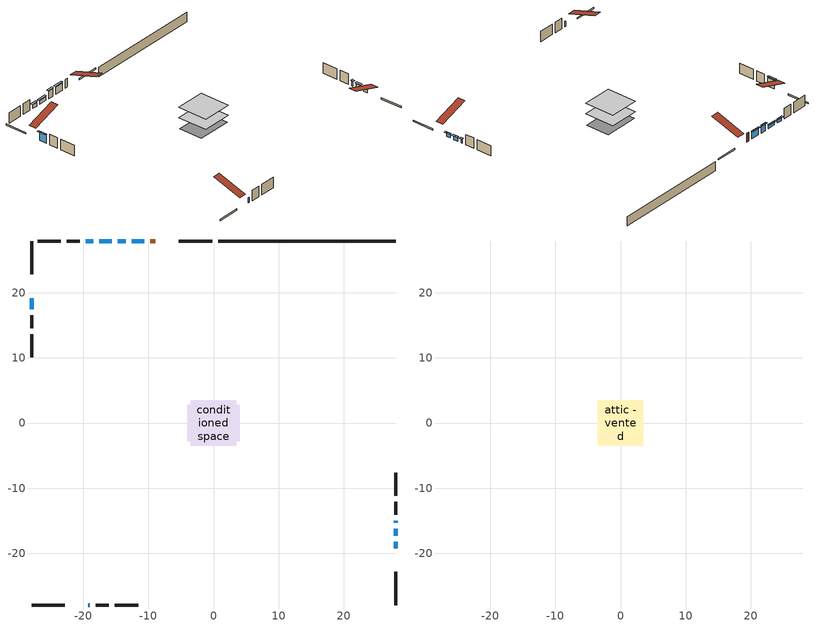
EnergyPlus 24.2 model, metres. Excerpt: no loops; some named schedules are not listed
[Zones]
conditioned space
 floor adiabatic (AdiabaticFloorConstruction): -3.48,-3.48 -3.48,3.48 3.48,3.48 3.48,-3.48 z0.82
 floor foundation (Slab1 construction): -4.01,-2.79 -4.01,2.79 4.01,2.79 4.01,-2.79 z-1.31
 wall outside (RimJoist1 construction): -0.23,27.93 -5.33,27.93 / -27.93,-27.93 -22.82,-27.93 / -27.93,27.93 -27.93,22.82 / 27.93,-27.93 27.93,-22.82 z0.82:1.12
 wall outside (AdiabaticWallConstruction 1): -8.98,27.93 -9.7,27.93 z0.82:2.85
 wall outside (AdiabaticWallConstruction): -19.18,-27.93 -18.98,-27.93 z0.82:2.04; 27.93,-19.18 27.93,-18.21 / 27.93,-17.29 27.93,-16.22 z0.82:1.74; 27.93,-15.29 27.93,-15.04 z0.82:1.84; -10.62,27.93 -12.55,27.93 / -13.48,27.93 -14.7,27.93 z0.82:2.5; -15.63,27.93 -17.56,27.93 z0.82:1.63; -18.49,27.93 -19.61,27.93 z0.82:1.64; -27.93,19.18 -27.93,17.48 z0.82:2.8
 wall outside (Wall1 construction): -20.54,27.93 -22.54,27.93 / -18.05,-27.93 -16.05,-27.93 / -27.93,16.55 -27.93,14.55 / 27.93,-14.11 27.93,-12.11 z0.82:3.26
 wall outside (Wall2 construction): -23.47,27.93 -27,27.93 / -15.12,-27.93 -11.58,-27.93 / -27.93,13.62 -27.93,10.09 / 27.93,-11.18 27.93,-7.64 z0.82:3.26
 wall foundation (FoundationWall1 construction): 27.93,27.93 0.7,27.93 z-1.31:0.82
 window (WindowConstruction 8): -19.18,-27.93 -18.98,-27.93 z0.82:2.04
 window (WindowConstruction): 27.93,-19.18 27.93,-18.22 z0.82:1.73
 window (WindowConstruction 1): 27.93,-17.29 27.93,-16.22 z0.82:1.73
 window (WindowConstruction 2): 27.93,-15.29 27.93,-15.04 z0.82:1.83
 window (WindowConstruction 3): -10.62,27.93 -12.55,27.93 z0.82:2.5
 window (WindowConstruction 4): -13.48,27.93 -14.7,27.93 z0.82:2.5
 window (WindowConstruction 5): -15.63,27.93 -17.56,27.93 z0.82:1.63
 window (WindowConstruction 6): -18.49,27.93 -19.61,27.93 z0.82:1.63
 window (WindowConstruction 7): -27.93,19.18 -27.93,17.48 z0.82:2.8
 door (Door): -8.98,27.93 -9.69,27.93 z0.82:2.85
 ceiling adiabatic (AdiabaticFloorConstruction): 3.48,-3.48 3.48,3.48 -3.48,3.48 -3.48,-3.48 z0.82
attic - vented
 floor to conditioned space (Floor1 construction Reversed): -3.48,-3.48 -3.48,3.48 3.48,3.48 3.48,-3.48 z3.26
 roof outside (Roof1 construction): -8.05,27.93,3.26 -8.05,21.16,5.52 -6.26,21.16,5.52 -6.26,27.93,3.26; -20.11,-27.93,3.26 -20.11,-21.16,5.52 -21.9,-21.16,5.52 -21.9,-27.93,3.26; -27.93,20.11,3.26 -21.16,20.11,5.52 -21.16,21.9,5.52 -27.93,21.9,3.26; 27.93,-20.11,3.26 21.16,-20.11,5.52 21.16,-21.9,5.52 27.93,-21.9,3.26
shading: 27.93,-18.01 27.93,-19.38 28.34,-19.38 28.34,-18.01 z1.94; 27.93,-16.02 27.93,-17.49 28.34,-17.49 28.34,-16.02 z1.94; 27.93,-14.84 27.93,-15.49 28.34,-15.49 28.34,-14.84 z2.04; -12.75,27.93 -10.42,27.93 -10.42,28.34 -12.75,28.34 z2.7; -14.9,27.93 -13.28,27.93 -13.28,28.34 -14.9,28.34 z2.7; -17.76,27.93 -15.43,27.93 -15.43,28.34 -17.76,28.34 z1.83; -19.81,27.93 -18.29,27.93 -18.29,28.34 -19.81,28.34 z1.83; -27.93,17.28 -27.93,19.38 -28.34,19.38 -28.34,17.28 z3
[Building]
Building 1: Terrain=Suburbs
[Site:Location]
Windsor AP_ON: Latitude {deg}=42.28; Longitude {deg}=-82.96; Time Zone {hr}=-5; Elevation {m}=190; Keep Site Location Information=Yes
[Site:GroundTemperature:Shallow]
6.34957, 4.46684, 4.31606, 5.20952, 8.79623, 12.3662, 15.4612, 17.4219, 17.5884, 15.9938, 12.9777, 9.51722
[Site:WaterMainsTemperature]
Calculation Method=Schedule; Temperature Schedule=mains temperature schedule
[Material] Roughness=Rough; Thermal Absorptance=0.9
Name | Thickness {m} | Conductivity {W/m-K} | Density {kg/m3} | Specific Heat {J/kg-K} | Solar Absorptance | Visible Absorptance
asphalt or fiberglass shingles | 0.00635 | 0.162714 | 1121.4 | 1465.45 | 0.4 | 0.4
ceiling loosefill ins | 0.169333 | 0.0480833 | 16.02 | 1046.75 | 0.7 | 0.7
ceiling stud and cavity | 0.1397 | 0.113501 | 65.682 | 1177.47 | 0.7 | 0.7
concrete 4.0 in. | 0.1016 | 1.803125 | 2242.8 | 837.4 | 0.7 | 0.7
concrete 8.0 in. | 0.2032 | 1.803125 | 2242.8 | 837.4 | 0.7 | 0.7
door material | 0.04445 | 0.053851 | 512.64 | 1214.23 | 0.7 | 0.7
exterior vertical ins | 0.0127767 | 0.029427 | 32.04 | 1214.23 | 0.7 | 0.7
floor covering | 0.0127 | 0.0433444 | 54.468 | 1339.84 | 0.6 | 0.6
floor rigid ins; wall rigid ins | 0.512978 | 0.029427 | 32.04 | 1214.23 | 0.7 | 0.7
floor stud and cavity | 0.1397 | 1.75129 | 37.0049 | 1207.88 | 0.7 | 0.7
furniture material conditioned space 1 | 0.1524 | 0.115458 | 640.8 | 1214.23 | 0.6 | 0.6
gypsum board | 0.0127 | 0.160291 | 801 | 837.4 | 0.6 | 0.6
gypsum board 1 | 0.0127 | 0.160291 | 801 | 837.4 | 0.7 | 0.7
osb sheathing 0.5 in. | 0.0127 | 0.115458 | 512.64 | 1214.23 | 0.7 | 0.7
osb sheathing 0.75 in. | 0.01905 | 0.115458 | 512.64 | 1214.23 | 0.7 | 0.7
rim joist stud and cavity | 0.0508 | 0.107068 | 50.32683 | 1063.81 | 0.6 | 0.6
wall stud and cavity | 0.1397 | 0.10094 | 139.0536 | 1170.24 | 0.7 | 0.7
wall stud and cavity 1 | 0.1397 | 0.112537 | 139.0536 | 1170.24 | 0.7 | 0.7
wall stud and cavity 2 | 0.0889 | 0.380278 | 52.3479 | 1209.89 | 0.7 | 0.7
wall stud and cavity 3 | 0.0889 | 0.391764 | 83.0341 | 1211.67 | 0.7 | 0.7
wood siding | 0.0254 | 0.102417 | 544.68 | 1172.36 | 0.4 | 0.4
wood siding 1; wood siding 2; wood siding 3 | 0.0254 | 0.102417 | 544.68 | 1172.36 | 0.7 | 0.7
[WindowMaterial:SimpleGlazingSystem]
Name | U-Factor {W/m2-K} | Solar Heat Gain Coefficient
WindowMaterial | 2.946882 | 0.64
WindowMaterial 1 | 2.94177 | 0.64
WindowMaterial 2 | 3.09962 | 0.49
WindowMaterial 3 | 2.8884 | 0.7
WindowMaterial 4 | 2.9077 | 0.68
WindowMaterial 5 | 2.92871 | 0.66
WindowMaterial 6 | 2.94802 | 0.64
WindowMaterial 7 | 2.98209 | 0.59
WindowMaterial 8 | 3.026374 | 0.54
[Construction]
AdiabaticFloorConstruction: floor stud and cavity, floor rigid ins, osb sheathing 0.75 in., floor covering
AdiabaticWallConstruction: wood siding 2, wall rigid ins, wall stud and cavity 2, gypsum board
AdiabaticWallConstruction 1: wood siding 3, wall rigid ins, wall stud and cavity 2, gypsum board
Door: door material
Floor1 construction Reversed: gypsum board, ceiling stud and cavity, ceiling loosefill ins
FoundationWall1 construction: concrete 8.0 in., gypsum board 1
furniture construction conditioned space 1: furniture material conditioned space 1
PartitionWallConstruction: gypsum board, wall stud and cavity 3, gypsum board
RimJoist1 construction: wood siding 1, rim joist stud and cavity
Roof1 construction: asphalt or fiberglass shingles
Slab1 construction: concrete 4.0 in.
Wall1 construction: wood siding, osb sheathing 0.5 in., wall stud and cavity, gypsum board
Wall2 construction: wood siding, osb sheathing 0.5 in., wall stud and cavity 1, gypsum board
WindowConstruction: WindowMaterial
WindowConstruction 1: WindowMaterial 1
WindowConstruction 2: WindowMaterial 2
WindowConstruction 3: WindowMaterial 3
WindowConstruction 4: WindowMaterial 4
WindowConstruction 5: WindowMaterial 5
WindowConstruction 6: WindowMaterial 6
WindowConstruction 7: WindowMaterial 7
WindowConstruction 8: WindowMaterial 8
[Zone] Multiplier=1; Part of Total Floor Area=Yes
Name | Volume {m3}
attic - vented | 17.7302
conditioned space | 224
[Space]
Name | Zone | Volume {m3}
attic - vented 1 | attic - vented | 17.7302
conditioned space 1 | conditioned space | 224
[ZoneInfiltration:EffectiveLeakageArea]
infil attic - vented 1: Zone or Space=attic - vented 1; Schedule=Always On Discrete; Effective Air Leakage Area {cm2}=2149.78; Stack Coefficient=0.000157019; Wind Coefficient=8.46634e-06
[ZoneMixing]
whole house fan mix: Zone or Space=attic - vented; Schedule=Always On Continuous; Design Flow Rate Calculation Method=Flow/Zone; Design Flow Rate {m3/s}=0; Source Zone or Space=conditioned space
[SurfaceProperty:ExposedFoundationPerimeter]
Slab1: Exposed Perimeter Calculation Method=TotalExposedPerimeter; Total Exposed Perimeter {m}=27.23
[InternalMass] Zone or ZoneList=conditioned space; Space or SpaceList=conditioned space 1
Name | Construction | Surface Area {m2}
furniture mass conditioned space 1 | furniture construction conditioned space 1 | 37.3199
partition wall mass | PartitionWallConstruction | 93.2997
[Lights]
interior lighting: Zone or ZoneList or Space or SpaceList=conditioned space 1; Schedule=interior lighting schedule; Design Level Calculation Method=LightingLevel; Lighting Level {W}=343.2; Return Air Fraction=0; Fraction Radiant=0.6; Fraction Visible=0.2; Fraction Replaceable=1
[People]
occupants: Zone or ZoneList or Space or SpaceList=conditioned space 1; Number of People Schedule=occupants schedule; Number of People Calculation Method=People; Number of People=3; Fraction Radiant=0.314171; Sensible Heat Fraction=0.56303; Activity Level Schedule=occupants activity schedule; Carbon Dioxide Generation Rate {m3/s-W}=0; Enable ASHRAE 55 Comfort Warnings=No; Mean Radiant Temperature Calculation Type=EnclosureAveraged
[ElectricEquipment] Zone or ZoneList or Space or SpaceList=conditioned space 1; Design Level Calculation Method=EquipmentLevel
Name | Schedule | Design Level {W} | Fraction Latent | Fraction Radiant | Fraction Lost
clothes dryer | clothes dryer schedule | 140.772 | 0.015 | 0.081 | 0.85
clothes washer | clothes washer schedule | 32.1985 | 0.03 | 0.162 | 0.7
cooking range | cooking range schedule | 215.147 | 0.08 | 0.432 | 0.2
dishwasher | dishwasher schedule | 66.8632 | 0.3 | 0.18 | 0.4
fridge | fridge schedule | 72.9452 | 0 | 0.6 | 0
mech vent bath fan 0 | mech vent bath fan 0 schedule | 50.2 | 0 | 0 | 1
mech vent bath fan 1 | mech vent bath fan 1 schedule | 50.2 | 0 | 0 | 1
mech vent house fan | mech vent house fan schedule | 0 | 0 | 0 | 1
mech vent house fan cfis | mech vent house fan cfis schedule | 0 | 0 | 0 | 0
misc plug loads | misc plug loads schedule | 494.7 | 0.045 | 0.513 | 0.1
whole house fan | Always On Discrete | 0 | 0 | 0 | 1
[OtherEquipment] Zone or ZoneList or Space or SpaceList=conditioned space 1; Design Level Calculation Method=EquipmentLevel
Name | Fuel Type | Schedule | Design Level {W} | Fraction Latent | Fraction Radiant | Fraction Lost
clothes dryer 1 | Electricity | clothes dryer schedule | 0 | 0.015 | 0.081 | 0.85
cooking range 1 | Electricity | cooking range schedule | 0 | 0.08 | 0.432 | 0.2
general water use latent | None | general water use schedule | 62.594 | 1 | 0 | 0
general water use sensible | None | general water use schedule | -61.6891 | 0 | 0.6 | 0
mech vent house fan latent load | None | Always On Discrete | 0 | 1 | 0 | 0
mech vent house fan sensible load | None | Always On Discrete | 0 | 0 | 0 | 0
water heater energy adjustment1 | Electricity | Always On Discrete | 0.01 | 0 | 0 | 1
[ZoneInfiltration:DesignFlowRate] Zone or ZoneList or Space or SpaceList=conditioned space 1; Schedule=Always On Discrete; Design Flow Rate Calculation Method=Flow/Zone; Design Flow Rate {m3/s}=0
infil flow; natural vent flow; whole house fan flow
[AvailabilityManager:Scheduled]
central ac airloop Availability Manager: Schedule=Always On Discrete
[Foundation:Kiva]
Foundation Kiva 1: Initial Indoor Air Temperature {C}=18; Wall Height Above Grade {m}=0.820003; Wall Depth Below Slab {m}=0.2032; Custom Block Material Name 1=exterior vertical ins; Custom Block Depth 1 {m}=2.13; Custom Block X Position 1 {m}=0.2159; Custom Block Z Position 1 {m}=0
[Foundation:Kiva:Settings]
Soil Conductivity {W/m-K}=0.849921; Soil Density {kg/m3}=1842.3; Soil Specific Heat {J/kg-K}=418.7; Ground Solar Absorptivity=0.9; Ground Thermal Absorptivity=0.9; Ground Surface Roughness {m}=0.03; Far-Field Width {m}=40; Deep-Ground Boundary Condition=ZeroFlux; Deep-Ground Depth {m}=40; Minimum Cell Dimension {m}=0.2; Maximum Cell Growth Coefficient=3; Simulation Timestep=Timestep
[Exterior:Lights]
exterior lighting: Schedule=exterior lighting schedule; Design Level {W}=75.6
[EnergyManagementSystem:GlobalVariable]
central_ac_airloop_Fan_RTF
infil_program_Qfan
infil_program_Qinf
natural_vent_program_Qnv
natural_vent_program_Qwhf
[EnergyManagementSystem:Sensor]
Name | Output:Variable or Output:Meter Index Key | Output:Variable or Output:Meter
airflow_gain | infil flow | Infiltration Sensible Heat Gain Energy
airflow_gain_1 | natural vent flow | Infiltration Sensible Heat Gain Energy
airflow_gain_2 | whole house fan flow | Infiltration Sensible Heat Gain Energy
airflow_loss | infil flow | Infiltration Sensible Heat Loss Energy
airflow_loss_1 | natural vent flow | Infiltration Sensible Heat Loss Energy
airflow_loss_2 | whole house fan flow | Infiltration Sensible Heat Loss Energy
clg_load_cond |  | Cooling:EnergyTransfer:Zone:CONDITIONED SPACE
clg_sp_s; clg_sp_s_1 | cooling setpoint | Schedule Value
clothes_dryer_exhaust_0_sch_s | clothes dryer exhaust 0 schedule | Schedule Value
cool_season | cooling season schedule | Schedule Value
htg_load_cond |  | Heating:EnergyTransfer:Zone:CONDITIONED SPACE
htg_sp_s; htg_sp_s_1 | heating setpoint | Schedule Value
ig_ee_conv | clothes dryer | Electric Equipment Convective Heating Energy
ig_ee_conv_2 | cooking range | Electric Equipment Convective Heating Energy
ig_ee_conv_4 | fridge | Electric Equipment Convective Heating Energy
ig_ee_conv_5 | misc plug loads | Electric Equipment Convective Heating Energy
ig_ee_conv_6 | whole house fan | Electric Equipment Convective Heating Energy
ig_ee_rad | clothes dryer | Electric Equipment Radiant Heating Energy
ig_ee_rad_2 | cooking range | Electric Equipment Radiant Heating Energy
ig_ee_rad_4 | fridge | Electric Equipment Radiant Heating Energy
ig_ee_rad_5 | misc plug loads | Electric Equipment Radiant Heating Energy
ig_ee_rad_6 | whole house fan | Electric Equipment Radiant Heating Energy
ig_lgt_conv | interior lighting | Lights Convective Heating Energy
ig_lgt_rad | interior lighting | Lights Radiant Heating Energy
ig_lgt_vis | interior lighting | Lights Visible Radiation Heating Energy
ig_oe_conv | clothes dryer 1 | Other Equipment Convective Heating Energy
ig_oe_conv_1 | cooking range 1 | Other Equipment Convective Heating Energy
ig_oe_conv_2 | general water use latent | Other Equipment Convective Heating Energy
ig_oe_conv_3 | general water use sensible | Other Equipment Convective Heating Energy
ig_oe_conv_4 | water heater energy adjustment1 | Other Equipment Convective Heating Energy
ig_oe_rad | clothes dryer 1 | Other Equipment Radiant Heating Energy
ig_oe_rad_1 | cooking range 1 | Other Equipment Radiant Heating Energy
ig_oe_rad_2 | general water use latent | Other Equipment Radiant Heating Energy
ig_oe_rad_3 | general water use sensible | Other Equipment Radiant Heating Energy
ig_oe_rad_4 | water heater energy adjustment1 | Other Equipment Radiant Heating Energy
ig_ppl_conv | occupants | People Convective Heating Energy
ig_ppl_rad | occupants | People Radiant Heating Energy
im_conv | furniture mass conditioned space 1 | Surface Inside Face Convection Heat Gain Energy
im_conv_1 | partition wall mass | Surface Inside Face Convection Heat Gain Energy
im_ig | furniture mass conditioned space 1 | Surface Inside Face Internal Gains Radiation Heat Gain Energy
im_ig_1 | partition wall mass | Surface Inside Face Internal Gains Radiation Heat Gain Energy
im_lgt | furniture mass conditioned space 1 | Surface Inside Face Lights Radiation Heat Gain Energy
im_lgt_1 | partition wall mass | Surface Inside Face Lights Radiation Heat Gain Energy
im_sol | furniture mass conditioned space 1 | Surface Inside Face Solar Radiation Heat Gain Energy
im_sol_1 | partition wall mass | Surface Inside Face Solar Radiation Heat Gain Energy
im_surf | furniture mass conditioned space 1 | Surface Inside Face Net Surface Thermal Radiation Heat Gain Energy
im_surf_1 | partition wall mass | Surface Inside Face Net Surface Thermal Radiation Heat Gain Energy
mech_vent_bath_fan_0_sch_s | mech vent bath fan 0 schedule | Schedule Value
mech_vent_bath_fan_1_sch_s | mech vent bath fan 1 schedule | Schedule Value
mv_conv | mech vent bath fan 0 | Electric Equipment Convective Heating Energy
mv_conv_1 | mech vent bath fan 1 | Electric Equipment Convective Heating Energy
mv_conv_2 | mech vent house fan | Electric Equipment Convective Heating Energy
mv_conv_3 | mech vent house fan cfis | Electric Equipment Convective Heating Energy
mv_conv_4 | mech vent house fan latent load | Other Equipment Convective Heating Energy
mv_conv_5 | mech vent house fan sensible load | Other Equipment Convective Heating Energy
mv_rad | mech vent bath fan 0 | Electric Equipment Radiant Heating Energy
mv_rad_1 | mech vent bath fan 1 | Electric Equipment Radiant Heating Energy
mv_rad_2 | mech vent house fan | Electric Equipment Radiant Heating Energy
mv_rad_3 | mech vent house fan cfis | Electric Equipment Radiant Heating Energy
mv_rad_4 | mech vent house fan latent load | Other Equipment Radiant Heating Energy
mv_rad_5 | mech vent house fan sensible load | Other Equipment Radiant Heating Energy
natural_vent_s | natural vent schedule | Schedule Value
out_pb_s |  | Site Outdoor Air Barometric Pressure
out_wt_s |  | Site Outdoor Air Humidity Ratio
site_vw_s |  | Site Wind Speed
ss_back_out | Window1 | Surface Window Shortwave from Zone Back Out Window Heat Transfer Rate
ss_back_out_1 | Window2 | Surface Window Shortwave from Zone Back Out Window Heat Transfer Rate
ss_back_out_2 | Window3 | Surface Window Shortwave from Zone Back Out Window Heat Transfer Rate
ss_back_out_3 | Window4 | Surface Window Shortwave from Zone Back Out Window Heat Transfer Rate
ss_back_out_4 | Window5 | Surface Window Shortwave from Zone Back Out Window Heat Transfer Rate
ss_back_out_5 | Window6 | Surface Window Shortwave from Zone Back Out Window Heat Transfer Rate
ss_back_out_6 | Window7 | Surface Window Shortwave from Zone Back Out Window Heat Transfer Rate
ss_back_out_7 | Window8 | Surface Window Shortwave from Zone Back Out Window Heat Transfer Rate
ss_back_out_8 | Window9 | Surface Window Shortwave from Zone Back Out Window Heat Transfer Rate
ss_conv | Door1 | Surface Inside Face Convection Heat Gain Energy
ss_conv_1 | Window1 | Surface Inside Face Convection Heat Gain Energy
ss_conv_2 | Window2 | Surface Inside Face Convection Heat Gain Energy
ss_conv_3 | Window3 | Surface Inside Face Convection Heat Gain Energy
ss_conv_4 | Window4 | Surface Inside Face Convection Heat Gain Energy
ss_conv_5 | Window5 | Surface Inside Face Convection Heat Gain Energy
ss_conv_6 | Window6 | Surface Inside Face Convection Heat Gain Energy
ss_conv_7 | Window7 | Surface Inside Face Convection Heat Gain Energy
ss_conv_8 | Window8 | Surface Inside Face Convection Heat Gain Energy
ss_conv_9 | Window9 | Surface Inside Face Convection Heat Gain Energy
ss_ig | Door1 | Surface Inside Face Internal Gains Radiation Heat Gain Energy
ss_ig_1 | Window1 | Surface Inside Face Internal Gains Radiation Heat Gain Energy
ss_ig_2 | Window2 | Surface Inside Face Internal Gains Radiation Heat Gain Energy
ss_ig_3 | Window3 | Surface Inside Face Internal Gains Radiation Heat Gain Energy
ss_ig_4 | Window4 | Surface Inside Face Internal Gains Radiation Heat Gain Energy
ss_ig_5 | Window5 | Surface Inside Face Internal Gains Radiation Heat Gain Energy
ss_ig_6 | Window6 | Surface Inside Face Internal Gains Radiation Heat Gain Energy
ss_ig_7 | Window7 | Surface Inside Face Internal Gains Radiation Heat Gain Energy
ss_ig_8 | Window8 | Surface Inside Face Internal Gains Radiation Heat Gain Energy
ss_ig_9 | Window9 | Surface Inside Face Internal Gains Radiation Heat Gain Energy
ss_lgt | Door1 | Surface Inside Face Lights Radiation Heat Gain Energy
ss_sol | Door1 | Surface Inside Face Solar Radiation Heat Gain Energy
ss_surf | Door1 | Surface Inside Face Net Surface Thermal Radiation Heat Gain Energy
ss_surf_1 | Window1 | Surface Inside Face Net Surface Thermal Radiation Heat Gain Energy
ss_surf_2 | Window2 | Surface Inside Face Net Surface Thermal Radiation Heat Gain Energy
ss_surf_3 | Window3 | Surface Inside Face Net Surface Thermal Radiation Heat Gain Energy
ss_surf_4 | Window4 | Surface Inside Face Net Surface Thermal Radiation Heat Gain Energy
ss_surf_5 | Window5 | Surface Inside Face Net Surface Thermal Radiation Heat Gain Energy
ss_surf_6 | Window6 | Surface Inside Face Net Surface Thermal Radiation Heat Gain Energy
ss_surf_7 | Window7 | Surface Inside Face Net Surface Thermal Radiation Heat Gain Energy
ss_surf_8 | Window8 | Surface Inside Face Net Surface Thermal Radiation Heat Gain Energy
ss_surf_9 | Window9 | Surface Inside Face Net Surface Thermal Radiation Heat Gain Energy
ss_trans_in | Window1 | Surface Window Transmitted Solar Radiation Rate
ss_trans_in_1 | Window2 | Surface Window Transmitted Solar Radiation Rate
ss_trans_in_2 | Window3 | Surface Window Transmitted Solar Radiation Rate
ss_trans_in_3 | Window4 | Surface Window Transmitted Solar Radiation Rate
ss_trans_in_4 | Window5 | Surface Window Transmitted Solar Radiation Rate
ss_trans_in_5 | Window6 | Surface Window Transmitted Solar Radiation Rate
ss_trans_in_6 | Window7 | Surface Window Transmitted Solar Radiation Rate
ss_trans_in_7 | Window8 | Surface Window Transmitted Solar Radiation Rate
ss_trans_in_8 | Window9 | Surface Window Transmitted Solar Radiation Rate
ss_trans_out | Window1 | Surface Inside Face Initial Transmitted Diffuse Transmitted Out Window Solar Radiation Rate
ss_trans_out_1 | Window2 | Surface Inside Face Initial Transmitted Diffuse Transmitted Out Window Solar Radiation Rate
ss_trans_out_2 | Window3 | Surface Inside Face Initial Transmitted Diffuse Transmitted Out Window Solar Radiation Rate
ss_trans_out_3 | Window4 | Surface Inside Face Initial Transmitted Diffuse Transmitted Out Window Solar Radiation Rate
ss_trans_out_4 | Window5 | Surface Inside Face Initial Transmitted Diffuse Transmitted Out Window Solar Radiation Rate
ss_trans_out_5 | Window6 | Surface Inside Face Initial Transmitted Diffuse Transmitted Out Window Solar Radiation Rate
ss_trans_out_6 | Window7 | Surface Inside Face Initial Transmitted Diffuse Transmitted Out Window Solar Radiation Rate
ss_trans_out_7 | Window8 | Surface Inside Face Initial Transmitted Diffuse Transmitted Out Window Solar Radiation Rate
ss_trans_out_8 | Window9 | Surface Inside Face Initial Transmitted Diffuse Transmitted Out Window Solar Radiation Rate
s_conv | Floor1 | Surface Inside Face Convection Heat Gain Energy
s_conv_1 | FoundationWall1 | Surface Inside Face Convection Heat Gain Energy
s_conv_10 | Wall1:180 | Surface Inside Face Convection Heat Gain Energy
s_conv_11 | Wall1:270 | Surface Inside Face Convection Heat Gain Energy
s_conv_12 | Wall1:90 | Surface Inside Face Convection Heat Gain Energy
s_conv_13 | Wall2:0 | Surface Inside Face Convection Heat Gain Energy
s_conv_14 | Wall2:180 | Surface Inside Face Convection Heat Gain Energy
s_conv_15 | Wall2:270 | Surface Inside Face Convection Heat Gain Energy
s_conv_16 | Wall2:90 | Surface Inside Face Convection Heat Gain Energy
s_conv_2 | inferred conditioned ceiling | Surface Inside Face Convection Heat Gain Energy
s_conv_3 | inferred conditioned floor | Surface Inside Face Convection Heat Gain Energy
s_conv_4 | RimJoist1:0 | Surface Inside Face Convection Heat Gain Energy
s_conv_5 | RimJoist1:180 | Surface Inside Face Convection Heat Gain Energy
s_conv_6 | RimJoist1:270 | Surface Inside Face Convection Heat Gain Energy
s_conv_7 | RimJoist1:90 | Surface Inside Face Convection Heat Gain Energy
s_conv_8 | Slab1 | Surface Inside Face Convection Heat Gain Energy
s_conv_9 | Wall1:0 | Surface Inside Face Convection Heat Gain Energy
s_ig | Floor1 | Surface Inside Face Internal Gains Radiation Heat Gain Energy
s_ig_1 | FoundationWall1 | Surface Inside Face Internal Gains Radiation Heat Gain Energy
s_ig_10 | Wall1:180 | Surface Inside Face Internal Gains Radiation Heat Gain Energy
s_ig_11 | Wall1:270 | Surface Inside Face Internal Gains Radiation Heat Gain Energy
s_ig_12 | Wall1:90 | Surface Inside Face Internal Gains Radiation Heat Gain Energy
s_ig_13 | Wall2:0 | Surface Inside Face Internal Gains Radiation Heat Gain Energy
s_ig_14 | Wall2:180 | Surface Inside Face Internal Gains Radiation Heat Gain Energy
s_ig_15 | Wall2:270 | Surface Inside Face Internal Gains Radiation Heat Gain Energy
s_ig_16 | Wall2:90 | Surface Inside Face Internal Gains Radiation Heat Gain Energy
s_ig_2 | inferred conditioned ceiling | Surface Inside Face Internal Gains Radiation Heat Gain Energy
s_ig_3 | inferred conditioned floor | Surface Inside Face Internal Gains Radiation Heat Gain Energy
s_ig_4 | RimJoist1:0 | Surface Inside Face Internal Gains Radiation Heat Gain Energy
s_ig_5 | RimJoist1:180 | Surface Inside Face Internal Gains Radiation Heat Gain Energy
s_ig_6 | RimJoist1:270 | Surface Inside Face Internal Gains Radiation Heat Gain Energy
s_ig_7 | RimJoist1:90 | Surface Inside Face Internal Gains Radiation Heat Gain Energy
s_ig_8 | Slab1 | Surface Inside Face Internal Gains Radiation Heat Gain Energy
s_ig_9 | Wall1:0 | Surface Inside Face Internal Gains Radiation Heat Gain Energy
s_lgt | Floor1 | Surface Inside Face Lights Radiation Heat Gain Energy
s_lgt_1 | FoundationWall1 | Surface Inside Face Lights Radiation Heat Gain Energy
s_lgt_10 | Wall1:180 | Surface Inside Face Lights Radiation Heat Gain Energy
s_lgt_11 | Wall1:270 | Surface Inside Face Lights Radiation Heat Gain Energy
s_lgt_12 | Wall1:90 | Surface Inside Face Lights Radiation Heat Gain Energy
s_lgt_13 | Wall2:0 | Surface Inside Face Lights Radiation Heat Gain Energy
s_lgt_14 | Wall2:180 | Surface Inside Face Lights Radiation Heat Gain Energy
s_lgt_15 | Wall2:270 | Surface Inside Face Lights Radiation Heat Gain Energy
s_lgt_16 | Wall2:90 | Surface Inside Face Lights Radiation Heat Gain Energy
s_lgt_2 | inferred conditioned ceiling | Surface Inside Face Lights Radiation Heat Gain Energy
s_lgt_3 | inferred conditioned floor | Surface Inside Face Lights Radiation Heat Gain Energy
